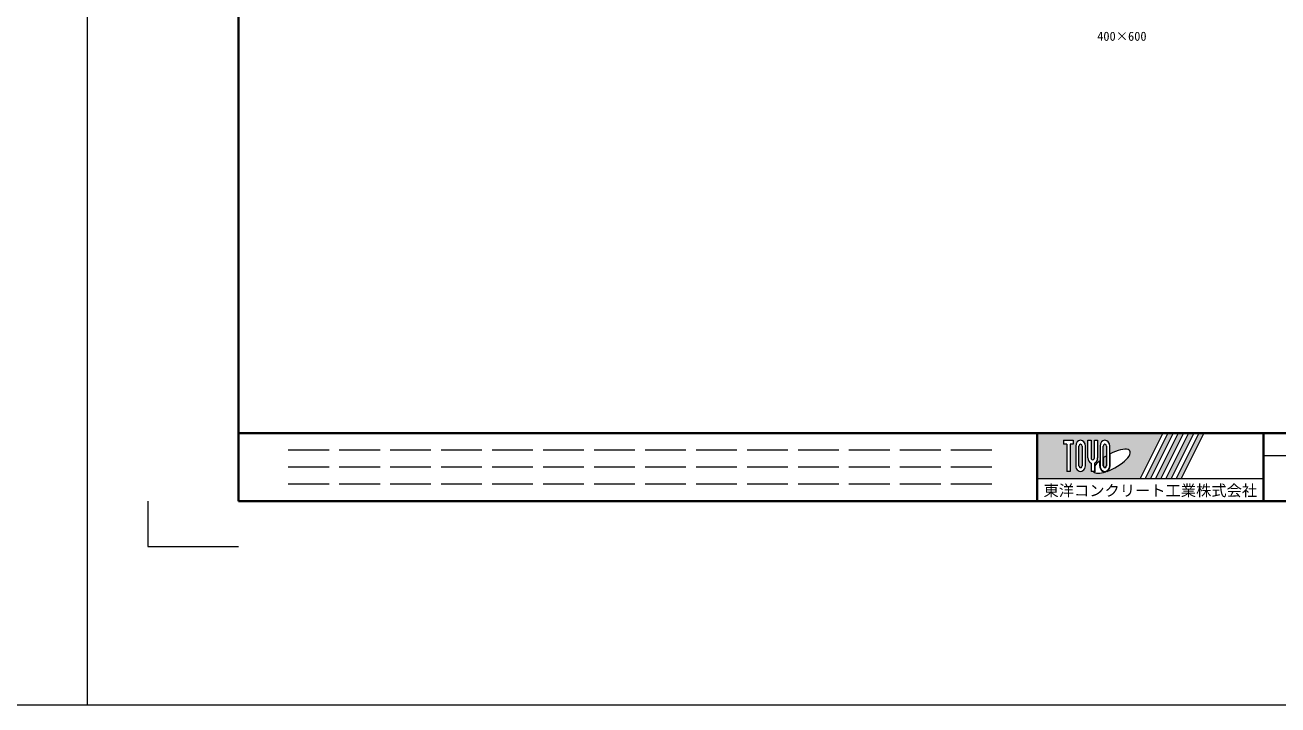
# Model space of a CAD drawing. Units: millimetres at full size; details may follow other scales. Extents: x -1267 to 18002, y -8037 to 14483.
# Drawn here: x 8593 to 14123, y -8037 to -5034 of the extents above; entities that cross this region are included whole.
import ezdxf
from ezdxf.enums import TextEntityAlignment as Align

# ---------------------------------------------------------------- set-up
doc = ezdxf.new("R2010")
doc.units = ezdxf.units.MM
doc.header["$LTSCALE"] = 30
doc.linetypes.add('DASHED', pattern=[7.5, 6, -1.5])
for name, color, linetype, lineweight in [('0_2', 5, 'Continuous', 13), ('Defpoints_3', 1, 'Continuous', 13), ('図枠', 7, 'Continuous', 5), ('補助線', 8, 'Continuous', 13)]:
    doc.layers.add(name, color=color, linetype=linetype, lineweight=lineweight)
doc.layers.add('文字', color=7, linetype='Continuous')
doc.styles.add('ＭＳ ゴシック', font='')
doc.styles.add('ＭＳ 明朝', font='')
doc.styles.get('ＭＳ ゴシック').set_extended_font_data('MS Gothic')
doc.styles.get('ＭＳ 明朝').set_extended_font_data('MS Mincho')

msp = doc.modelspace()

# ---------------------------------------------------------------- hatches: boundary and pattern name
at = {"layer": '図枠'}
h = msp.add_hatch(color=256, dxfattribs=at)
h.paths.add_polyline_path([(13059.44, -6836.97), (13059.44, -7036.97), (13514.75, -7036.97), (13614.75, -6836.97)])
edge = h.paths.add_edge_path(flags=16)
edge.add_ellipse((13388.89, -6960.81), major_axis=(80.81, 45.23), ratio=0.3471473, start_angle=-144.31122, end_angle=72.1899, ccw=False)
edge.add_ellipse((13358.96, -6980.33), major_axis=(0, 27.5), ratio=0.8463542, start_angle=-160.70346, end_angle=-90)
edge.add_line((13382.24, -6980.33), (13382.24, -6927.91))
edge = h.paths.add_edge_path(flags=16)
edge.add_ellipse((13358.96, -6893.6), major_axis=(0, 25.38), ratio=0.8463542, start_angle=-90, end_angle=90, ccw=False)
edge.add_line((13380.45, -6893.6), (13380.45, -6980.33))
edge.add_ellipse((13358.96, -6980.33), major_axis=(0, 25.38), ratio=0.8463542, start_angle=90, end_angle=-90, ccw=False)
edge.add_line((13337.48, -6980.33), (13337.48, -6893.6))
edge = h.paths.add_edge_path(flags=16)
edge.add_line((13366.12, -6893.6), (13366.12, -6980.33))
edge.add_ellipse((13358.96, -6980.33), major_axis=(0, 8.46), ratio=0.8463542, start_angle=90, end_angle=-90, ccw=False)
edge.add_line((13351.8, -6980.33), (13351.8, -6893.6))
edge.add_ellipse((13358.96, -6893.6), major_axis=(0, 8.46), ratio=0.8463542, start_angle=-90, end_angle=90, ccw=False)
edge = h.paths.add_edge_path(flags=16)
edge.add_line((13364.33, -6937.93), (13364.33, -6980.33))
edge.add_ellipse((13358.96, -6980.33), major_axis=(0, 6.35), ratio=0.8463542, start_angle=90, end_angle=-90, ccw=False)
edge.add_line((13353.59, -6980.33), (13353.59, -6944.88))
edge.add_ellipse((13388.89, -6960.81), major_axis=(80.81, 45.23), ratio=0.3471473, start_angle=107.79174, end_angle=126.47132, ccw=False)
edge = h.paths.add_edge_path(flags=16)
edge.add_ellipse((13305.25, -6945.96), major_axis=(0, 25.38), ratio=0.8463542, start_angle=-163.34117, end_angle=-90, ccw=False)
edge.add_line((13312.41, -6969.89), (13312.41, -7005.72))
edge.add_line((13312.41, -7005.72), (13298.09, -7005.72))
edge.add_line((13298.09, -7005.72), (13298.09, -6969.89))
edge.add_ellipse((13305.25, -6945.96), major_axis=(0, 25.38), ratio=0.8463542, start_angle=90, end_angle=163.34117, ccw=False)
edge.add_line((13283.77, -6945.96), (13283.77, -6868.22))
edge.add_line((13283.77, -6868.22), (13298.09, -6868.22))
edge.add_line((13298.09, -6868.22), (13298.09, -6945.96))
edge.add_ellipse((13305.25, -6945.96), major_axis=(0, 8.46), ratio=0.8463542, start_angle=90, end_angle=-90)
edge.add_line((13312.41, -6945.96), (13312.41, -6868.22))
edge.add_line((13312.41, -6868.22), (13326.74, -6868.22))
edge.add_line((13326.74, -6868.22), (13326.74, -6945.96))
edge = h.paths.add_edge_path(flags=16)
edge.add_line((13335.69, -6958.44), (13335.69, -6980.33))
edge.add_ellipse((13358.96, -6980.33), major_axis=(0, 27.5), ratio=0.8463542, start_angle=90, end_angle=-171.54427)
edge.add_ellipse((13388.89, -6960.81), major_axis=(80.81, 45.23), ratio=0.3471473, start_angle=-178.64954, end_angle=-148.29244, ccw=False)
edge.add_line((13309.33, -7007.83), (13314.2, -7007.83))
edge.add_line((13314.2, -7007.83), (13314.2, -6981.02))
edge.add_ellipse((13388.89, -6960.81), major_axis=(80.81, 45.23), ratio=0.3471473, start_angle=148.21912, end_angle=165.90812, ccw=False)
edge = h.paths.add_edge_path(flags=16)
edge.add_ellipse((13251.54, -6893.6), major_axis=(0, 25.38), ratio=0.8463542, start_angle=-90, end_angle=90, ccw=False)
edge.add_line((13273.03, -6893.6), (13273.03, -6980.33))
edge.add_ellipse((13251.54, -6980.33), major_axis=(0, 25.38), ratio=0.8463542, start_angle=90, end_angle=-90, ccw=False)
edge.add_line((13230.06, -6980.33), (13230.06, -6893.6))
edge = h.paths.add_edge_path(flags=16)
edge.add_line((13258.7, -6893.6), (13258.7, -6980.33))
edge.add_ellipse((13251.54, -6980.33), major_axis=(0, 8.46), ratio=0.8463542, start_angle=90, end_angle=-90, ccw=False)
edge.add_line((13244.38, -6980.33), (13244.38, -6893.6))
edge.add_ellipse((13251.54, -6893.6), major_axis=(0, 8.46), ratio=0.8463542, start_angle=-90, end_angle=90, ccw=False)
h.paths.add_polyline_path([(13219.31, -6868.22), (13219.31, -6885.14), (13204.99, -6885.14), (13204.99, -7005.72), (13190.67, -7005.72), (13190.67, -6885.14), (13176.35, -6885.14), (13176.35, -6868.22)], flags=16)
for points in [[(13537.44, -7036.97), (13560.13, -7036.97), (13660.13, -6836.97), (13637.44, -6836.97)], [(13705.5, -6836.97), (13682.81, -6836.97), (13582.81, -7036.97), (13605.5, -7036.97)], [(13750.88, -6836.97), (13728.19, -6836.97), (13628.19, -7036.97), (13650.88, -7036.97)], [(13796.25, -6836.97), (13773.56, -6836.97), (13673.56, -7036.97), (13696.25, -7036.97)]]:
    msp.add_hatch(color=256, dxfattribs=at).paths.add_polyline_path(points)

# ---------------------------------------------------------------- linework, layer by layer
at = {"layer": '0_2'}
for p, q in [((8867.22, 14483.45), (8867.22, -8037.05)), ((-1267.22, -8037.05), (18001.66, -8037.05))]:
    msp.add_line(p, q, dxfattribs=at)
at = {"layer": 'Defpoints_3'}
for p, q in [((9134.44, -7136.97), (9134.44, -7336.97)), ((9134.44, -7136.97), (9134.44, -7336.97)), ((9134.44, -7136.97), (9134.44, -7336.97)), ((9134.44, -7336.97), (9534.44, -7336.97)), ((9134.44, -7336.97), (9534.44, -7336.97)), ((9134.44, -7336.97), (9534.44, -7336.97))]:
    msp.add_line(p, q, dxfattribs=at)
at = {"layer": '図枠', "lineweight": 40}
for p, q in [((9534.44, -7136.97), (9534.44, -1596.97)), ((9534.44, -6836.97), (17334.44, -6836.97)), ((13059.44, -7136.97), (13059.44, -6836.97)), ((14059.44, -7136.97), (14059.44, -6836.97)), ((9534.44, -7136.97), (17334.44, -7136.97)), ((9534.44, -7136.97), (17334.44, -7136.97))]:
    msp.add_line(p, q, dxfattribs=at)
at = {"layer": '図枠'}
for p, q in [((13059.44, -6836.97), (13614.75, -6836.97)), ((13614.75, -6836.97), (13514.75, -7036.97)), ((13637.44, -6836.97), (13537.44, -7036.97)), ((13660.13, -6836.97), (13560.13, -7036.97)), ((13682.81, -6836.97), (13582.81, -7036.97)), ((13705.5, -6836.97), (13605.5, -7036.97)), ((13728.19, -6836.97), (13628.19, -7036.97)), ((13637.44, -6836.97), (13660.13, -6836.97)), ((13750.88, -6836.97), (13650.88, -7036.97)), ((13773.56, -6836.97), (13673.56, -7036.97)), ((13682.81, -6836.97), (13705.5, -6836.97)), ((13796.25, -6836.97), (13696.25, -7036.97)), ((13728.19, -6836.97), (13750.88, -6836.97)), ((13773.56, -6836.97), (13796.25, -6836.97)), ((13176.35, -6868.22), (13176.35, -6885.14)), ((13176.35, -6868.22), (13219.31, -6868.22)), ((13190.67, -6885.14), (13176.35, -6885.14)), ((13190.67, -6885.14), (13190.67, -7005.72)), ((13204.99, -6885.14), (13204.99, -7005.72)), ((13219.31, -6885.14), (13204.99, -6885.14)), ((13219.31, -6868.22), (13219.31, -6885.14)), ((13230.06, -6893.6), (13230.06, -6980.33)), ((13244.38, -6980.33), (13244.38, -6893.6)), ((13258.7, -6893.6), (13258.7, -6980.33)), ((13273.03, -6980.33), (13273.03, -6893.6)), ((13283.77, -6868.22), (13298.09, -6868.22)), ((13283.77, -6945.96), (13283.77, -6868.22)), ((13298.09, -6868.22), (13298.09, -6945.96)), ((13312.41, -6868.22), (13326.74, -6868.22)), ((13312.41, -6945.96), (13312.41, -6868.22)), ((13326.74, -6868.22), (13326.74, -6945.96)), ((13337.48, -6893.6), (13337.48, -6980.33)), ((13351.8, -6980.33), (13351.8, -6893.6)), ((13366.12, -6893.6), (13366.12, -6980.33)), ((13380.45, -6980.33), (13380.45, -6893.6)), ((13335.69, -6958.44), (13335.69, -6980.33)), ((13353.59, -6980.33), (13353.59, -6944.88)), ((13364.33, -6937.93), (13364.33, -6980.33)), ((13382.24, -6980.33), (13382.24, -6927.91)), ((13204.99, -7005.72), (13190.67, -7005.72)), ((13298.09, -6969.89), (13298.09, -7005.72)), ((13312.41, -7005.72), (13298.09, -7005.72)), ((13309.33, -7007.83), (13314.2, -7007.83)), ((13312.41, -6969.89), (13312.41, -7005.72)), ((13314.2, -6981.02), (13314.2, -7007.83)), ((13059.44, -7036.97), (13514.75, -7036.97)), ((13537.44, -7036.97), (13560.13, -7036.97)), ((13582.81, -7036.97), (13605.5, -7036.97)), ((13628.19, -7036.97), (13650.88, -7036.97)), ((13673.56, -7036.97), (13696.25, -7036.97))]:
    msp.add_line(p, q, dxfattribs=at)
at = {"layer": '図枠', "linetype": 'DASHED', "lineweight": 9}
for p, q in [((12859.44, -6911.97), (9734.44, -6911.97)), ((12859.44, -6986.97), (9734.44, -6986.97)), ((12859.44, -7061.97), (9734.44, -7061.97))]:
    msp.add_line(p, q, dxfattribs=at)
at = {"layer": '図枠', "lineweight": 13}
msp.add_line((17334.44, -6936.97), (14059.44, -6936.97), dxfattribs=at)
at = {"layer": '図枠'}
for centre, major_axis, ratio, start_param, end_param in [((13251.54, -6893.6), (0, 25.38), 0.846354, 4.712389, 7.8539816), ((13251.54, -6893.6), (0, 8.46), 0.846354, 4.712389, 7.8539816), ((13358.96, -6893.6), (0, 25.38), 0.846354, 4.712389, 7.8539816), ((13358.96, -6893.6), (0, 8.46), 0.846354, 4.712389, 7.8539816), ((13388.89, -6960.81), (80.81, 45.23), 0.347147, 4.2621853, 7.7429163), ((13305.25, -6945.96), (0, 25.38), 0.846354, 1.5707963, 2.8017557), ((13305.25, -6945.96), (0, 8.46), 0.846354, 1.5707963, 4.712389), ((13305.25, -6945.96), (0, 25.38), 0.846354, 3.4814296, 4.712389), ((13388.89, -6960.81), (80.81, 45.23), 0.347147, 2.0815197, 2.5155126), ((13388.89, -6960.81), (80.81, 45.23), 0.347147, 1.6817405, 1.8219833), ((13251.54, -6980.33), (0, 25.38), 0.846354, 1.5707963, 4.712389), ((13251.54, -6980.33), (0, 8.46), 0.846354, 1.5707963, 4.712389), ((13388.89, -6960.81), (80.81, 45.23), 0.347147, 3.2093975, 4.2004451), ((13358.96, -6980.33), (0, 27.5), 0.846354, 1.5707963, 3.3154679), ((13358.96, -6980.33), (0, 25.38), 0.846354, 1.5707963, 4.712389), ((13358.96, -6980.33), (0, 8.46), 0.846354, 1.5707963, 4.712389), ((13358.96, -6980.33), (0, 6.35), 0.846354, 1.5707963, 4.712389), ((13358.96, -6980.33), (0, 27.5), 0.846354, 3.5338438, 4.712389)]:
    msp.add_ellipse(centre, major_axis=major_axis, ratio=ratio, start_param=start_param, end_param=end_param, dxfattribs=at)
at = {"layer": '補助線'}
msp.add_line((13059.44, -7036.97), (14059.44, -7036.97), dxfattribs=at)

# ---------------------------------------------------------------- texts
at = {"layer": '図枠', "style": 'ＭＳ ゴシック'}
msp.add_text('東洋コンクリート工業株式会社', height=49.37, dxfattribs=at).set_placement((13559.44, -7090.09), align=Align.MIDDLE_CENTER)
at = {"layer": '文字', "style": 'ＭＳ 明朝'}
msp.add_text('400×600', height=40.03, dxfattribs=at).set_placement((13433.96, -5083.78), align=Align.MIDDLE_CENTER)

doc.saveas('drawing.dxf')
